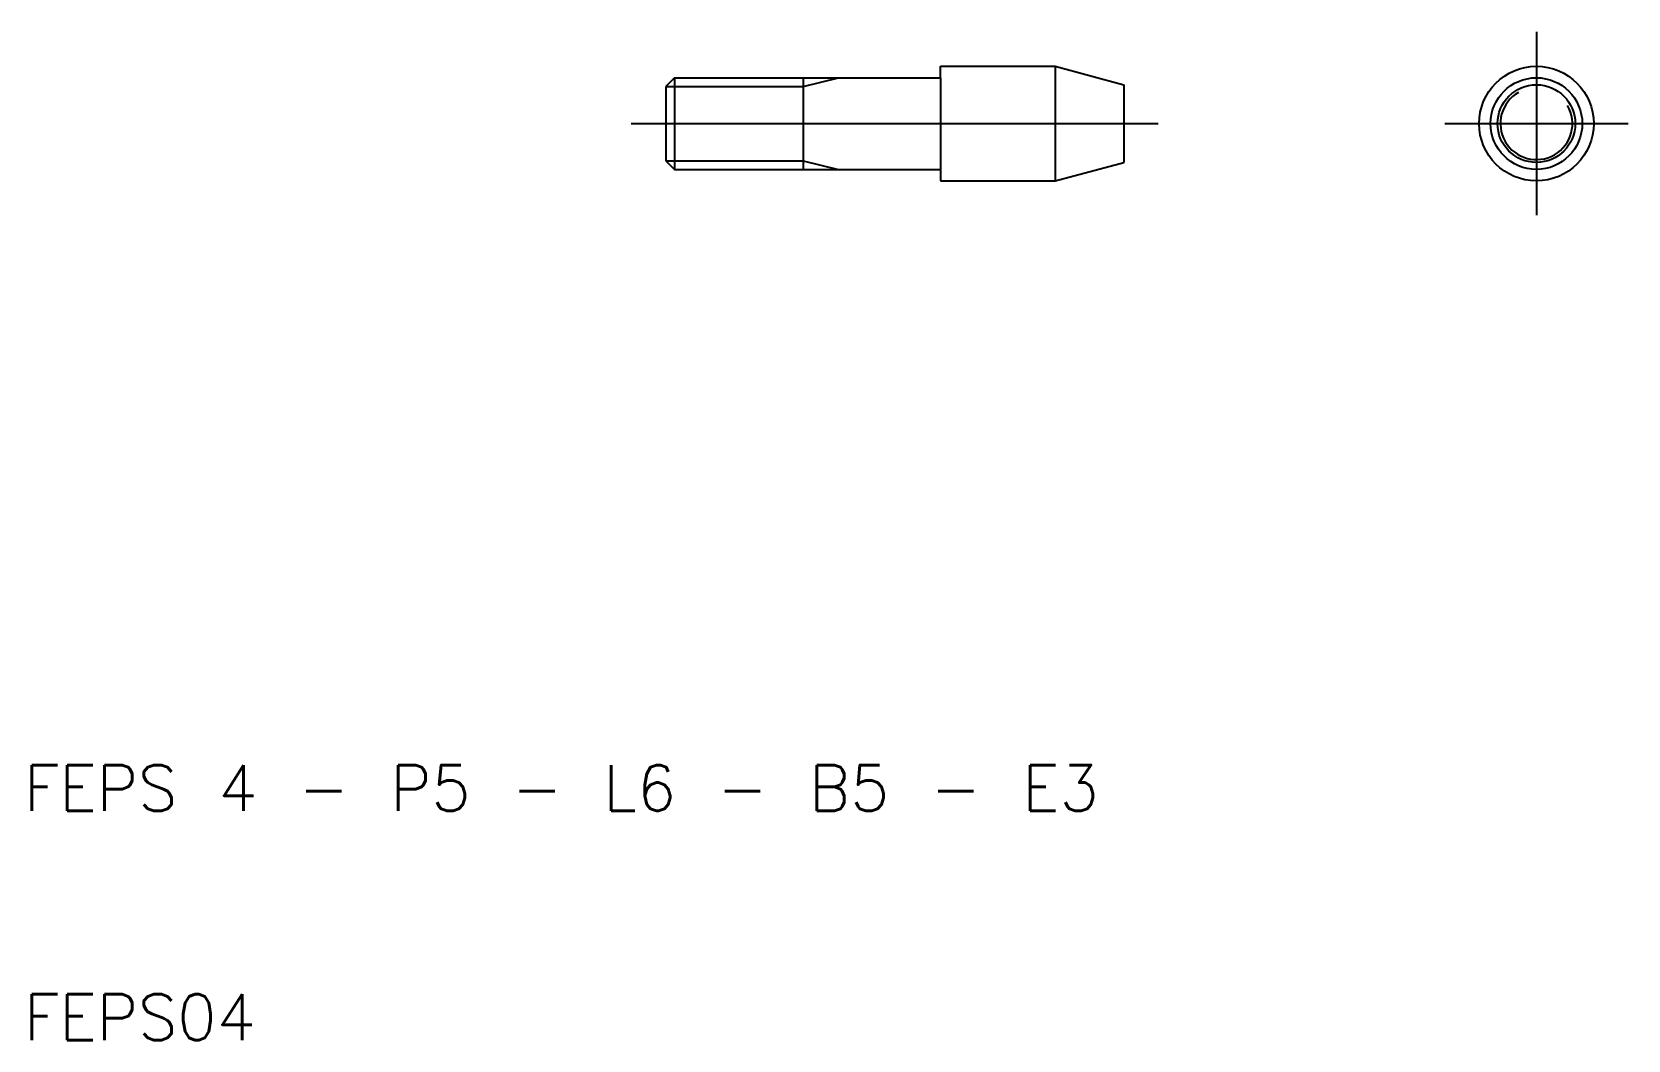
# Model space of a CAD drawing. Extents: x 10.3 to 80, y 10 to 54.
import ezdxf

# ---------------------------------------------------------------- set-up
doc = ezdxf.new("R2010")
doc.units = 0
doc.linetypes.add('CENTER', pattern=[50.8, 31.75, -6.35, 6.35, -6.35])
doc.linetypes.add('DASHED', pattern=[19.05, 12.7, -6.35])
doc.layers.get('0').update_dxf_attribs({"linetype": 'CONTINUOUS'})
doc.layers.add('CENTER', color=1, linetype='CENTER')
doc.styles.get("Standard").update_dxf_attribs({"font": 'txt.shx', "bigfont": 'extfont.shx'})

msp = doc.modelspace()

# ---------------------------------------------------------------- linework, layer by layer
for p, q in [((50, 52.5), (55, 52.5)), ((50, 52), (50, 52.5)), ((55, 52.5), (55, 47.5)), ((55, 52.5), (58, 51.696)), ((38.379, 52), (38, 51.621)), ((38, 51.621), (38, 48.379)), ((38.379, 52), (50, 52)), ((38.379, 52), (38.379, 48)), ((44, 52), (44, 48)), ((50, 52), (50, 48)), ((58, 51.696), (58, 48.304)), ((38, 48.379), (38.379, 48)), ((55, 47.5), (58, 48.304)), ((38.379, 48), (50, 48)), ((50, 48), (50, 47.5)), ((50, 47.5), (55, 47.5))]:
    msp.add_line(p, q)
at = {"color": 3}
for p, q in [((38, 51.621), (44, 51.621)), ((44, 51.621), (45.544, 52)), ((38, 48.379), (44, 48.379)), ((44, 48.379), (45.544, 48))]:
    msp.add_line(p, q, dxfattribs=at)
for radius in [2.5, 1.696]:
    msp.add_circle((76, 50), radius)
at = {"color": 3, "linetype": 'DASHED'}
msp.add_circle((76, 50), 2, dxfattribs=at)
msp.add_arc((76, 50), 1.571, 120, 30, dxfattribs=at)
at = {"layer": 'CENTER', "color": 1, "linetype": 'CENTER'}
for p, q in [((76, 54), (76, 46)), ((36.5, 50), (59.5, 50)), ((72, 50), (80, 50))]:
    msp.add_line(p, q, dxfattribs=at)

# ---------------------------------------------------------------- texts
for s, p in [('FEPS 4 - P5 - L6 - B5 - E3', (10, 20)), ('FEPS04', (10, 10))]:
    msp.add_text(s, height=2).set_placement(p)

doc.saveas('drawing.dxf')
